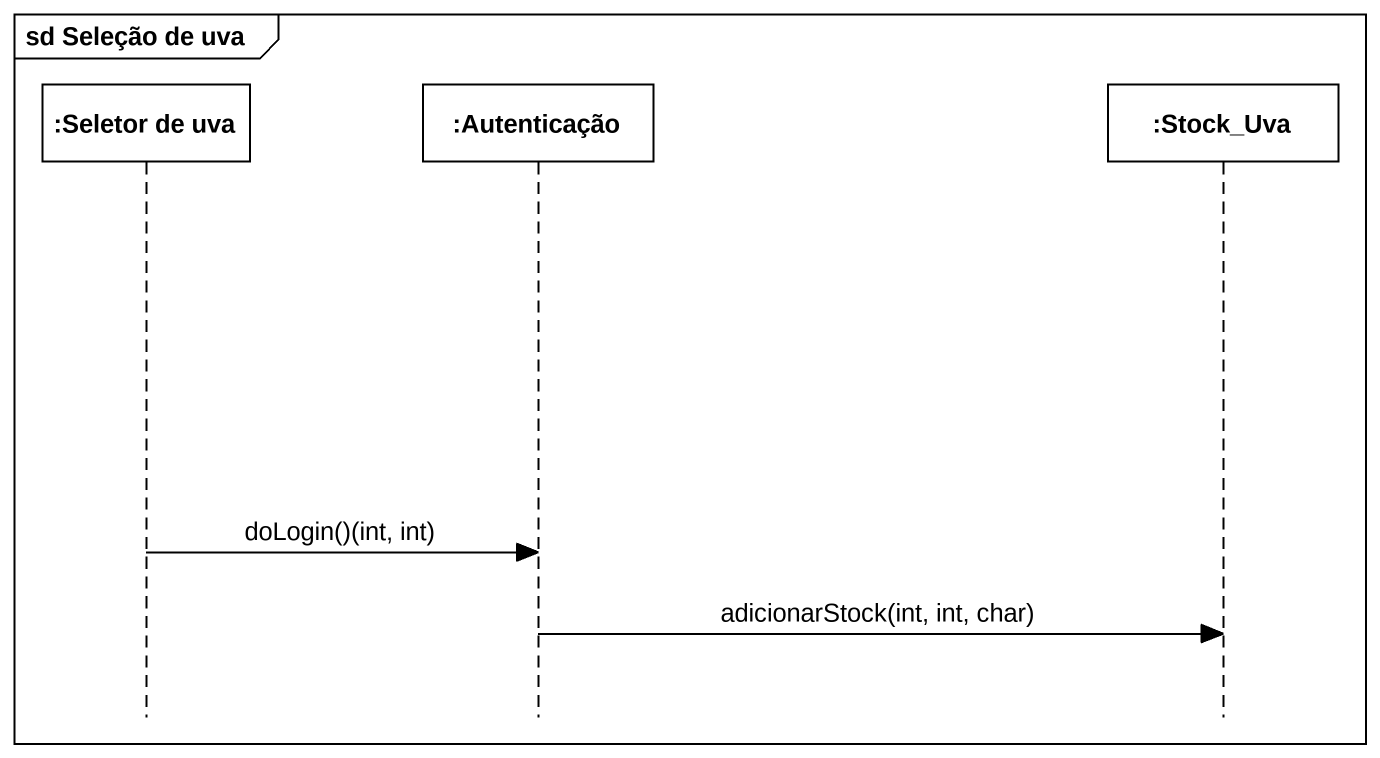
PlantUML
@startuml
mainframe sd Seleção de uva
hide footbox
participant ":Seletor de uva" as Seletor_de_uva
participant ":Autenticação" as Autenticação
participant ":Stock_Uva" as Stock_Uva

Seletor_de_uva -> Autenticação : doLogin()(int, int)
Autenticação -> Stock_Uva : adicionarStock(int, int, char)
@enduml
